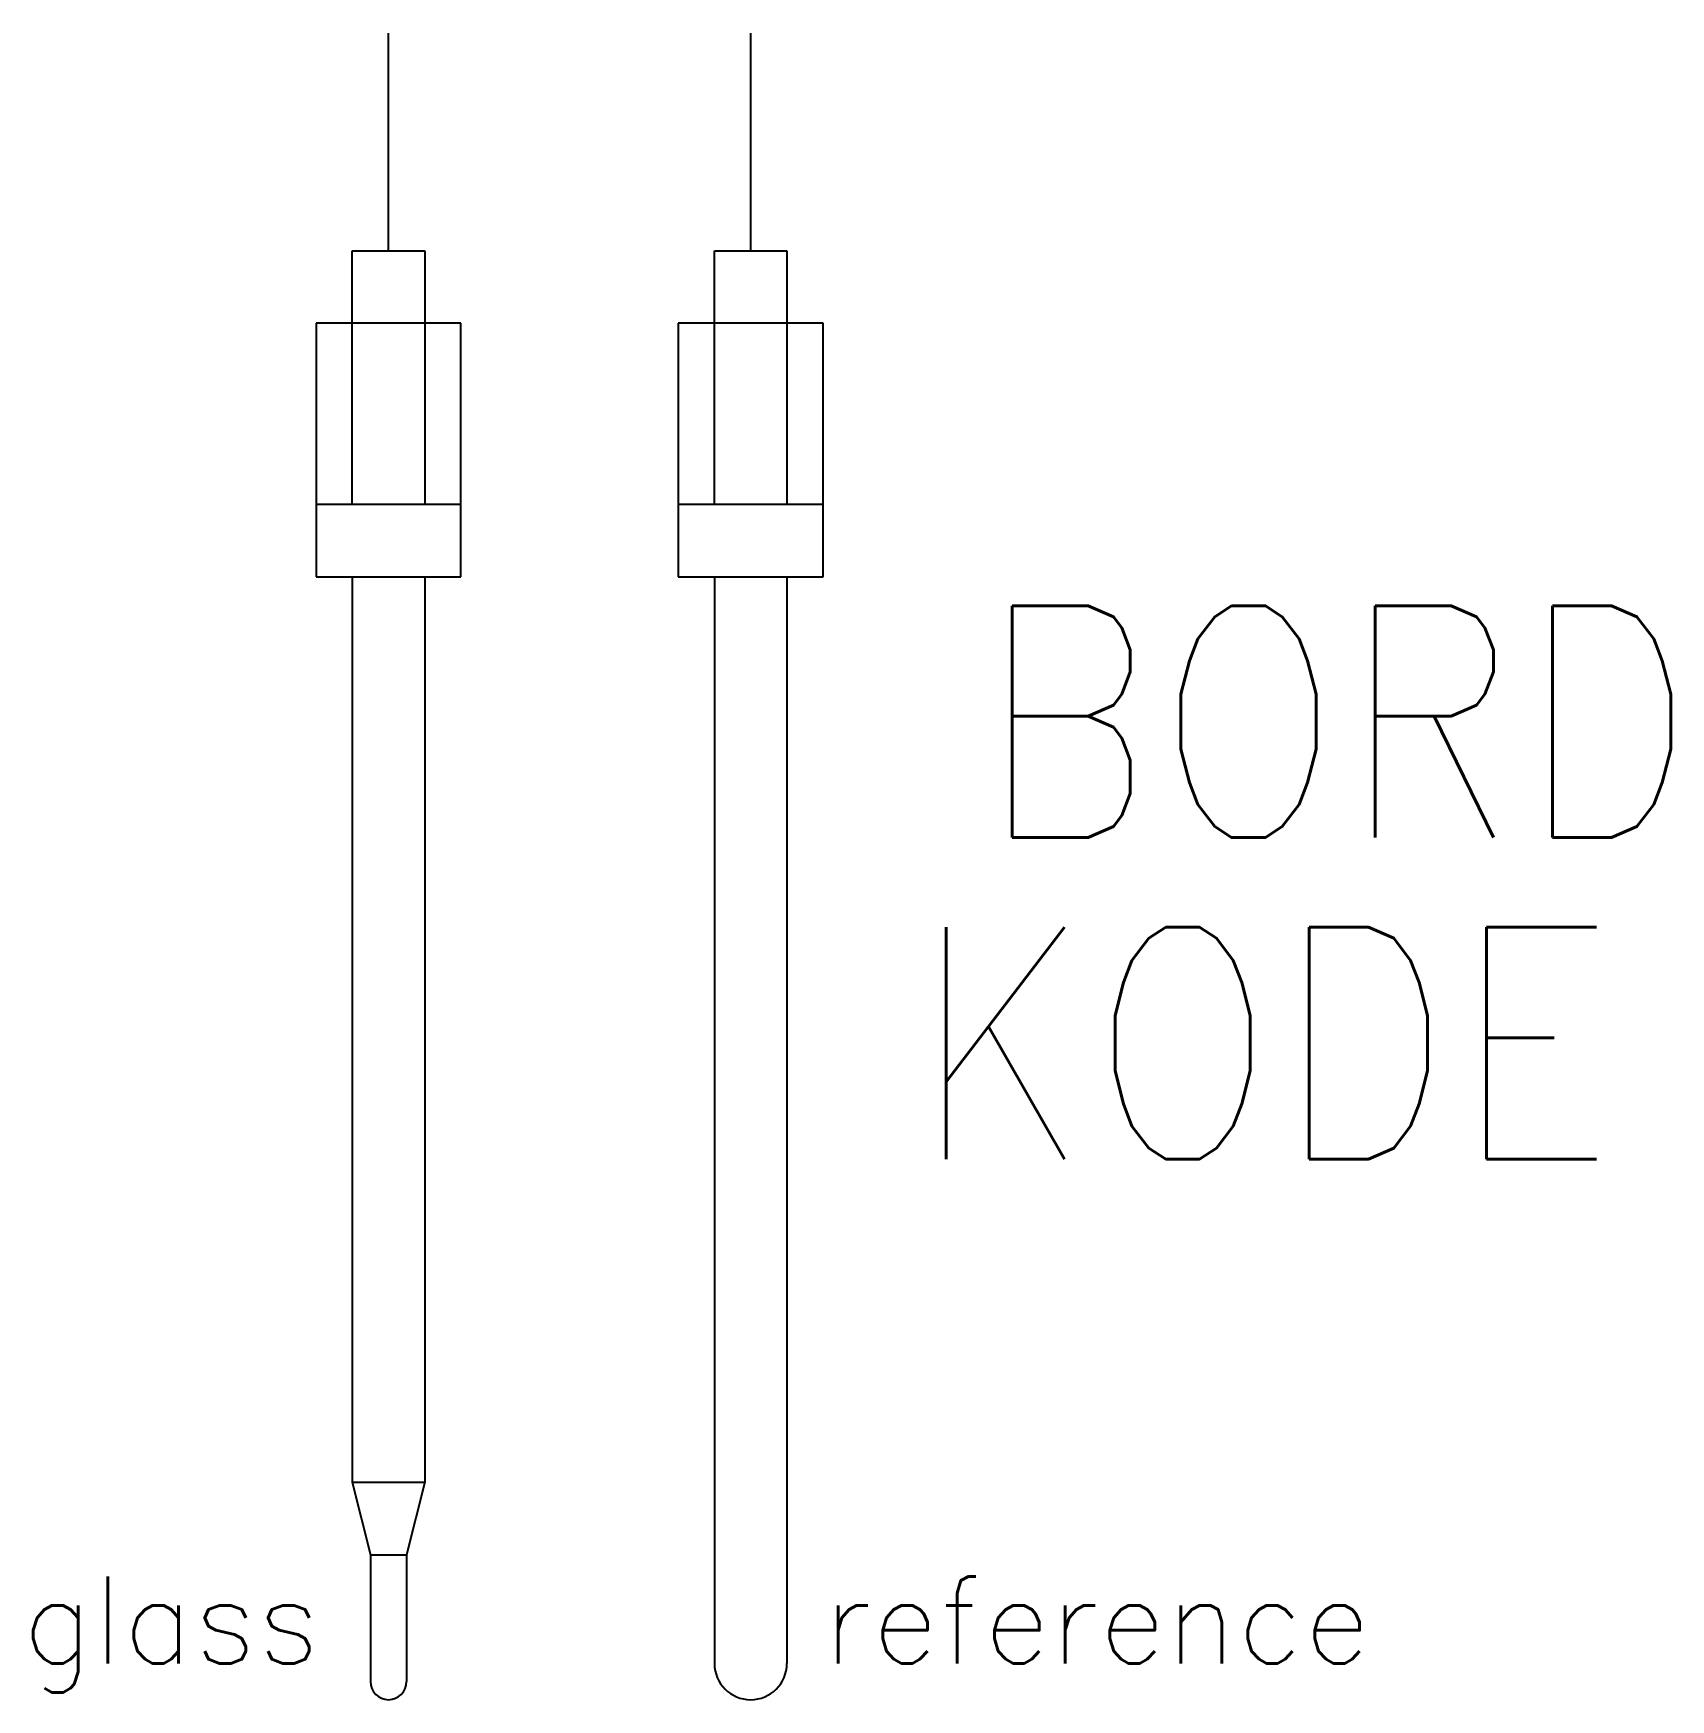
# Model space of a CAD drawing. Extents: x 165.1 to 187.7, y 109 to 132.
import ezdxf
from ezdxf.enums import TextEntityAlignment as Align

# ---------------------------------------------------------------- set-up
doc = ezdxf.new("R2010")
doc.units = 0
doc.header["$LTSCALE"] = 6
doc.header["$MEASUREMENT"] = 0
for name, color, linetype in [('1', 8, 'CONTINUOUS'), ('10', 8, 'CONTINUOUS'), ('11', 30, 'CONTINUOUS'), ('12', 30, 'CONTINUOUS')]:
    doc.layers.add(name, color=color, linetype=linetype)
doc.styles.add('ROMANS', font='ROMANS', dxfattribs={"width": 0.85})
doc.styles.get("Standard").update_dxf_attribs({"font": 'simplex.shx', "width": 0.85})

# ---------------------------------------------------------------- blocks, each defined once
blk = doc.blocks.new('ATT_TEXT', base_point=(75, 171))

msp = doc.modelspace()

# ---------------------------------------------------------------- linework, layer by layer
at = {"layer": '1'}
for p, q in [((170, 129), (170, 132)), ((175, 129), (175, 132)), ((169.5, 125.5), (169.5, 129)), ((169.5, 129), (170.5, 129)), ((170.5, 129), (170.5, 125.5)), ((174.5, 125.5), (174.5, 129)), ((174.5, 129), (175.5, 129)), ((175.5, 129), (175.5, 125.5)), ((171, 128), (169, 128)), ((169, 128), (169, 124.5)), ((171, 124.5), (171, 128)), ((176, 128), (174, 128)), ((174, 128), (174, 124.5)), ((176, 124.5), (176, 128)), ((169, 125.5), (171, 125.5)), ((174, 125.5), (176, 125.5)), ((169, 124.5), (171, 124.5)), ((169.5, 124.5), (169.5, 112)), ((170.5, 124.5), (170.5, 112)), ((174, 124.5), (176, 124.5)), ((174.5, 124.5), (174.5, 109.5)), ((175.5, 124.5), (175.5, 109.5)), ((169.5, 112), (169.75, 111)), ((169.5, 112), (170.5, 112)), ((170.5, 112), (170.25, 111)), ((169.75, 111), (170.25, 111)), ((169.75, 111), (169.75, 109.25)), ((170.25, 111), (170.25, 109.25))]:
    msp.add_line(p, q, dxfattribs=at)
for centre, radius in [((175, 109.5), 0.5), ((170, 109.25), 0.25)]:
    msp.add_arc(centre, radius, 180, 0, dxfattribs=at)

# ---------------------------------------------------------------- block references
at = {"layer": '10'}
ref = msp.add_blockref('ATT_TEXT', (167, 109.5), dxfattribs=at)
ref.add_attrib('TEXT', 'glass', dxfattribs={"height": 1.2}).set_placement((167, 109.5), align=Align.CENTER)
ref = msp.add_blockref('ATT_TEXT', (176, 109.5), dxfattribs=at)
ref.add_attrib('TEXT', 'reference', (176, 109.5), dxfattribs={"height": 1.2})

# ---------------------------------------------------------------- texts
at = {"layer": '11', "style": 'ROMANS', "width": 0.85}
msp.add_attdef('BORD', (178.141, 120.899), '', height=3.2, dxfattribs=at)
at = {"layer": '12', "style": 'ROMANS', "width": 0.85}
msp.add_attdef('KODE', (177.232, 116.461), '-B', height=3.2, dxfattribs=at)

doc.saveas('drawing.dxf')
